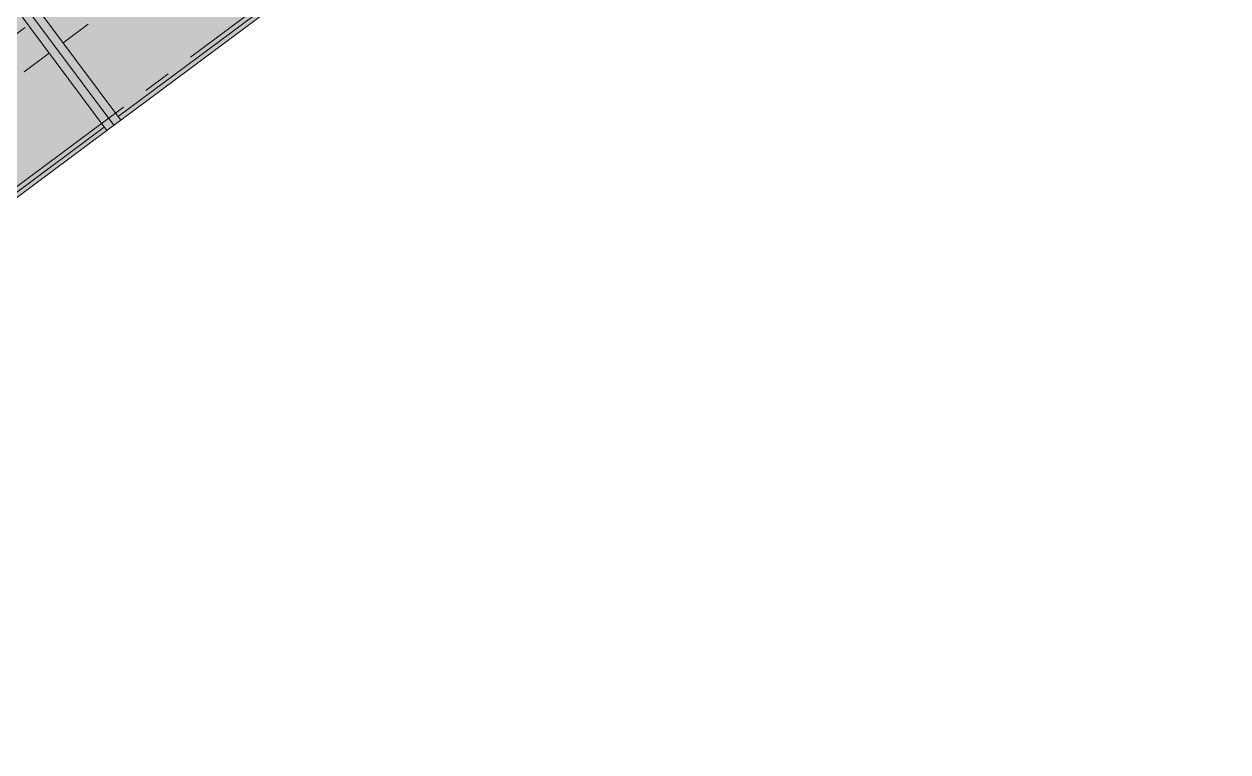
# Model space of a CAD drawing. Header units: metres. Extents: x -466 to 1322, y -1072 to 50.
# Drawn here: x 433.04 to 446.75, y -422.95 to -414.65 of the extents above; entities that cross this region are included whole.
import ezdxf

# ---------------------------------------------------------------- set-up
doc = ezdxf.new("R2010")
doc.units = ezdxf.units.M
for name, pattern in [('B1 P BAJA$0$HIDDEN', [9.525, 6.35, -3.175]), ('CENTER2', [28.575, 19.05, -3.175, 3.175, -3.175]), ('Hidden 1_16_', [0.002381, 0.001587, -0.00079375])]:
    doc.linetypes.add(name, pattern=pattern)
for name, color, linetype, lineweight in [('A - MURO BAJO', 2, 'Continuous', 0), ('A - PROY', 250, 'B1 P BAJA$0$HIDDEN', 0), ('A-EJES', 61, 'CENTER2', 0), ('A-MUEBLES', 5, 'Continuous', 0), ('A-MURO INT', 4, 'Continuous', 0)]:
    doc.layers.add(name, color=color, linetype=linetype, lineweight=lineweight)
doc.layers.add('Hatch Exterior', color=7, linetype='Continuous', lineweight=0, true_color=0xa99b89)

msp = doc.modelspace()

# ---------------------------------------------------------------- hatches: boundary and pattern name
at = {"layer": 'A-MURO INT', "transparency": 33554687}
h = msp.add_hatch(color=256, dxfattribs=at)
h.dxf.hatch_style = 1
h.paths.add_polyline_path([(429.86, -409.331), (429.74, -409.171), (428.938, -409.768), (429.058, -409.929), (429.379, -409.69)])
h.paths.add_polyline_path([(429.539, -409.57), (429.379, -409.69), (430.861, -411.678), (430.869, -411.672), (432.446, -413.789), (432.546, -413.939), (432.145, -414.238), (432.265, -414.398), (432.665, -414.099), (433.98, -415.863), (434.141, -415.744), (432.826, -413.98), (433.227, -413.681), (433.107, -413.521), (432.706, -413.819), (432.599, -413.675), (432.591, -413.681), (431.013, -411.564)])
at = {"layer": 'Hatch Exterior', "transparency": 33554687}
h = msp.add_hatch(color=256, dxfattribs=at)
h.dxf.hatch_style = 1
h.paths.add_polyline_path([(452.157, -422.764), (445.643, -407.17), (426.443, -421.481), (425.129, -419.717), (443.848, -405.764), (442.653, -404.16), (449.19, -399.288), (446.082, -395.119), (448.887, -393.028), (459.547, -419.87)])

# ---------------------------------------------------------------- linework, layer by layer
at = {"layer": 'A - MURO BAJO', "ltscale": 0.05}
for p, q in [((434.111, -415.704), (437.799, -412.955)), ((434.141, -415.744), (437.829, -412.995)), ((430.262, -418.572), (433.95, -415.823)), ((430.292, -418.612), (433.98, -415.863))]:
    msp.add_line(p, q, dxfattribs=at)
at = {"layer": 'A - PROY', "color": 250, "linetype": 'Hidden 1_16_', "ltscale": 100}
msp.add_line((429.396, -417.41), (433.084, -414.661), dxfattribs=at)
at = {"layer": 'A-EJES', "ltscale": 0.1}
for p, q in [((434.06, -415.803), (426.08, -405.097)), ((445.626, -407.058), (414.025, -430.612))]:
    msp.add_line(p, q, dxfattribs=at)
at = {"layer": 'A-MUEBLES'}
for p, q in [((433.768, -414.649), (433.483, -414.862)), ((433.038, -415.194), (433.323, -414.981))]:
    msp.add_line(p, q, dxfattribs=at)
at = {"layer": 'A-MURO INT'}
msp.add_lwpolyline([(432.826, -413.98), (434.141, -415.744), (433.98, -415.863), (432.665, -414.099), (432.265, -414.398), (432.145, -414.238), (432.546, -413.939), (429.379, -409.69), (429.058, -409.929), (428.938, -409.768), (429.74, -409.171), (429.86, -409.331), (429.539, -409.57), (432.706, -413.819), (433.107, -413.521), (433.227, -413.681)], close=True, dxfattribs=at)

doc.saveas('drawing.dxf')
